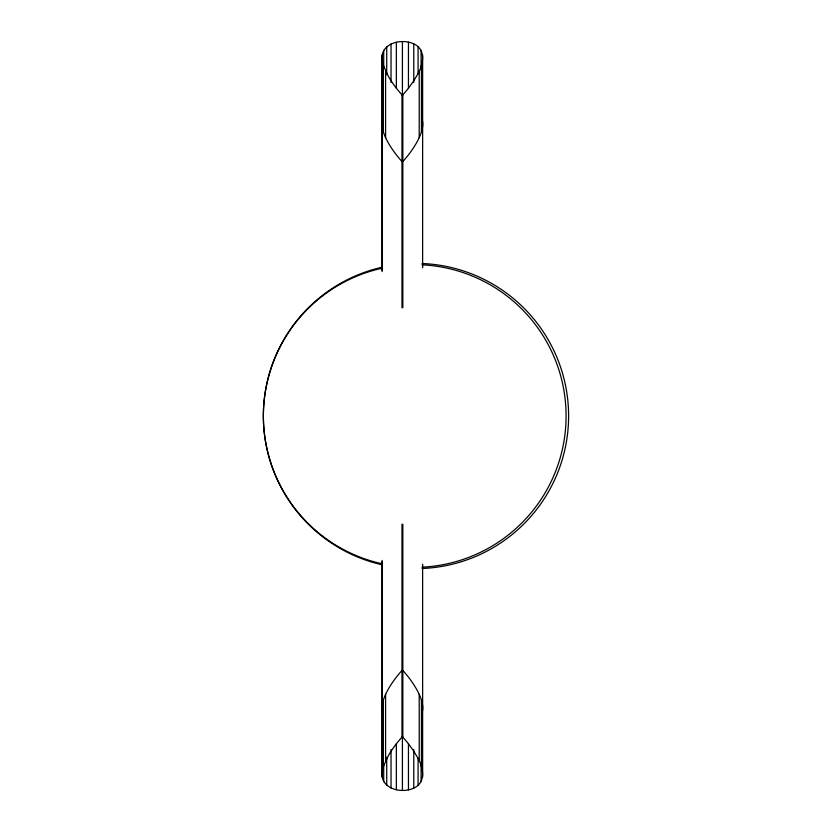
<?xml version="1.0" encoding="UTF-8"?>
<svg xmlns="http://www.w3.org/2000/svg" width="832" height="832" viewBox="0 0 832 832"><rect width="100%" height="100%" fill="white"/><g stroke="black" fill="none" stroke-linecap="round" stroke-linejoin="round"><path stroke-width="1.25" d="M382.117 271.586L382.117 60.018C379.922 43.389 401.565 37.877 413.774 43.909C427.242 49.816 422.874 66.893 416.333 76.502A2555.644 400.192 0 0 1 407.139 89.835L402.834 94.921L402.834 307.778M382.169 121.618C381.347 129.345 384.81 136.614 388.471 143.187A2555.644 400.192 0 0 0 397.665 156.52L401.97 161.606L402.834 161.606L407.139 156.52A2555.644 400.192 0 0 0 416.333 143.187C419.994 136.614 423.457 129.345 422.635 121.618M422.635 710.382C423.457 702.655 419.994 695.386 416.333 688.813A2555.644 400.192 0 0 0 407.139 675.48L402.834 670.394L401.97 670.394L397.665 675.48A2555.644 400.192 0 0 0 388.471 688.813C384.81 695.386 381.347 702.655 382.169 710.382M382.117 560.414L382.117 771.982C379.922 788.611 401.565 794.123 413.774 788.091C427.242 782.184 422.874 765.107 416.333 755.498A2555.644 400.192 0 0 0 407.139 742.165L402.834 737.079L402.834 524.222M382.117 771.982L383.354 766.522L388.471 755.498A2555.644 400.192 0 0 1 397.665 742.165L401.97 737.079L401.97 524.222M382.117 60.018L383.354 65.478L388.471 76.502A2555.644 400.192 0 0 0 397.665 89.835L401.97 94.921L402.834 94.921M401.97 737.079L402.834 737.079M422.635 54.933L422.635 267.79M422.635 564.21L422.635 777.067M421.45 65.478L421.45 132.163M421.45 699.837L421.45 766.522M421.096 50.419L421.096 68.38M421.096 763.62L421.096 781.581M419.214 71.053L419.214 137.738M419.214 694.262L419.214 760.947M418.08 46.696L418.08 73.622M418.08 758.378L418.08 785.304M413.774 43.909L413.774 82.378M413.774 749.622L413.774 788.091M408.45 42.182L408.45 88.348M408.45 743.652L408.45 789.818M402.407 41.6L402.407 95.462M402.407 736.538L402.407 790.4M401.97 94.921L401.97 307.778M396.354 42.182L396.354 88.348M396.354 743.652L396.354 789.818M391.03 43.909L391.03 82.378M391.03 749.622L391.03 788.091M386.724 46.696L386.724 74.901M386.724 757.099L386.724 785.304M385.59 71.053L385.59 137.738M385.59 694.262L385.59 760.947M383.708 50.419L383.708 68.38M383.708 763.62L383.708 781.581M383.354 65.478L383.354 132.163M383.354 699.837L383.354 766.522M382.169 54.933L382.169 270.379M382.169 561.621L382.169 777.067M421.938 264.826A151.341 151.341 0 0 1 566.082 416A151.341 151.341 0 0 1 421.938 567.174M382.564 563.888A151.341 151.341 0 0 1 382.564 268.112M422.053 263.505A152.61 152.61 0 0 1 568.61 416A152.61 152.61 0 0 1 422.053 568.495M382.377 564.866A152.61 152.61 0 0 1 382.377 267.134"/></g></svg>
